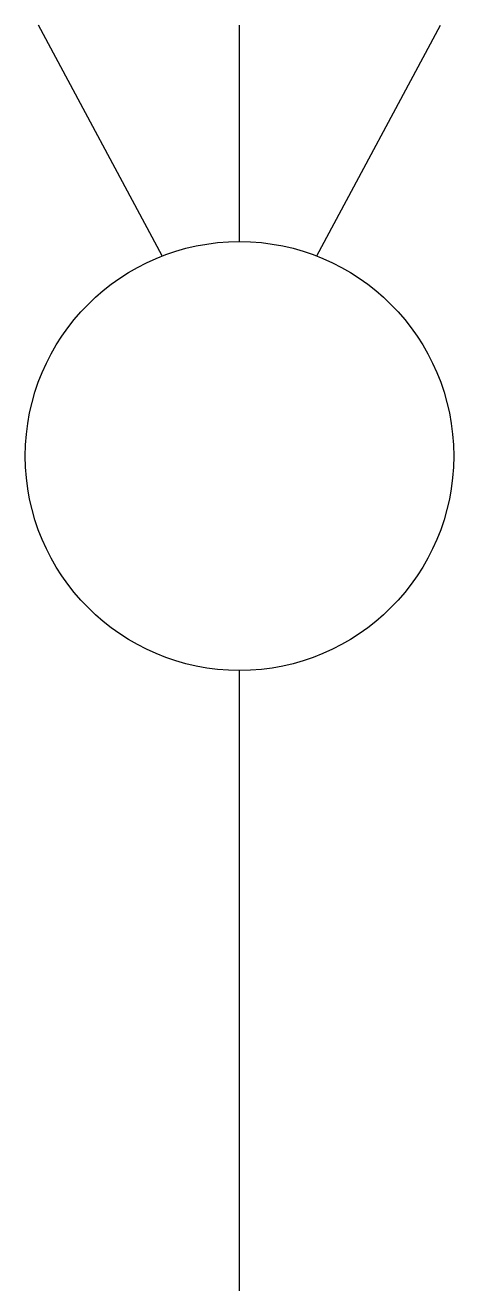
# Model space of a CAD drawing. Header units: millimetres. Extents: x -10094.261 to -10094.117, y 53.975 to 54.4.
import ezdxf

# ---------------------------------------------------------------- set-up
doc = ezdxf.new("R2010")
doc.units = ezdxf.units.MM
doc.header["$LTSCALE"] = 10
doc.layers.add('Tub_equipamentos', color=3, linetype='Continuous')

msp = doc.modelspace()

# ---------------------------------------------------------------- linework, layer by layer
at = {"layer": 'Tub_equipamentos'}
for p, q in [((-10094.2148, 54.32276), (-10094.2564, 54.40019)), ((-10094.18885, 54.3276), (-10094.18885, 54.40019)), ((-10094.1629, 54.32276), (-10094.12131, 54.40019)), ((-10094.18885, 53.97539), (-10094.18885, 54.1836))]:
    msp.add_line(p, q, dxfattribs=at)
msp.add_circle((-10094.18885, 54.2556), 0.072, dxfattribs=at)

doc.saveas('drawing.dxf')
